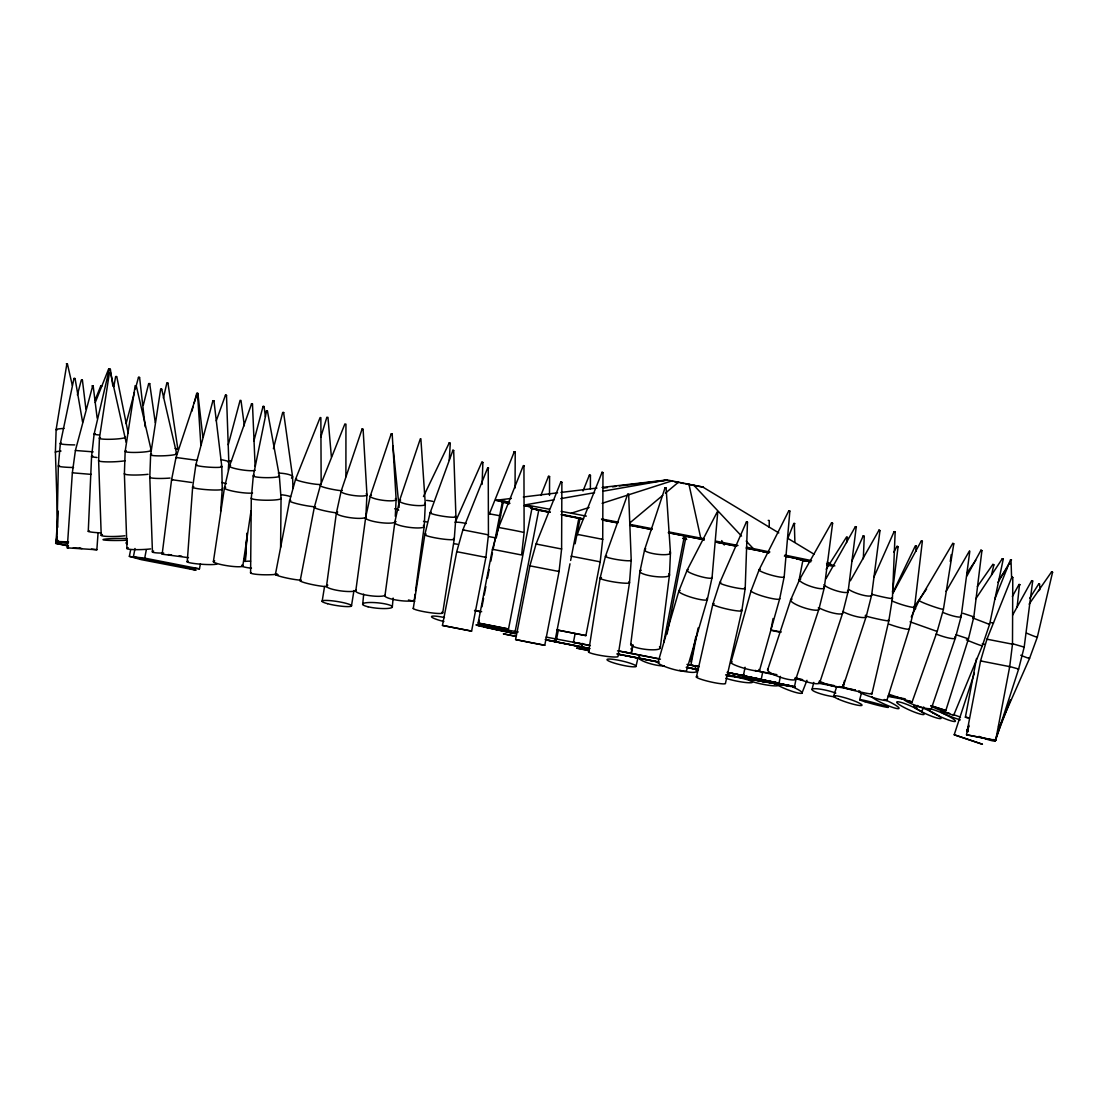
<?xml version="1.0" encoding="UTF-8"?>
<svg xmlns="http://www.w3.org/2000/svg" width="1108" height="1108" viewBox="0 0 1108 1108"><rect width="100%" height="100%" fill="white"/><g stroke="black" fill="none" stroke-linecap="round" stroke-linejoin="round"><path stroke-width="1.5" d="M321.154 482.243L320.863 417.647L320.115 417.577L295.642 479.016M345.904 476.759L345.945 424.156L344.865 423.976L320.406 485.415A13.102 1.399 10.9 0 0 326.32 487.977A13.102 1.399 10.9 0 0 340.613 490.636M769.229 527.297L769.243 520.525L768.232 520.386M794.893 542.241L794.325 523.447M487.645 467.936L462.881 529.859L456.745 551.659L442.438 625.424L471.593 631.117L485.9 557.352L488.434 534.859L488.24 468.047M515.054 488.005L515.22 452.092L514.154 451.884L515.22 452.092M523.946 465.679L524.126 532.491L521.591 554.983L492.437 549.277L478.13 623.042L507.298 628.748L478.13 623.042M549.499 495.373L549.582 476.565L548.474 476.357M561.604 549L561.881 482.285L560.773 482.063L536.05 544.014L529.901 565.8L515.608 639.565L532.325 642.986L544.762 645.271L559.069 571.506L561.604 549L536.05 544.014L537.02 544.263M590.384 489.016L590.439 475.332L589.373 475.138L590.439 475.346M602.974 472.617L601.907 472.396L602.974 472.617L602.724 539.347L600.204 561.839L585.897 635.604L556.728 629.898L585.897 635.604M1011.576 577.046L1011.008 559.803M1011.77 577.254L986.937 639.191L980.552 660.922L966.495 734.742L995.649 740.449L1009.707 666.628L1012.49 644.177L1012.781 577.462L1011.701 577.254L1012.74 577.448M250.602 572.975L251.294 498.392L253.289 476.052L266.543 410.916L267.443 410.985L279.341 475.928L281.044 498.268L280.601 547.407M56.785 541.023L58.322 466.136L60.331 443.685L73.973 378.465L75.053 378.493L82.601 422.106M143.292 405.265L148.666 383.603L149.691 383.603L155.3 422.744M719.909 582.462L746.404 521.951L747.471 522.187L745.213 588.279L741.875 610.439L725.463 683.276A14.958 1.745 12.8 0 1 708.428 681.378A14.958 1.745 12.8 0 1 697.708 676.448M482.077 484.39L482.88 462.451L481.814 462.188L455.139 522.491A13.102 1.773 13 0 1 466.357 523.502M863.312 558.723L864.268 536.3L863.16 536.064L864.268 536.3M873.977 576.977L894.087 531.66L895.167 531.895L892.411 598.375L888.851 620.646L871.968 693.746M88.266 531.438L91.576 456.551L94.111 434.128L109.29 369.213L110.371 369.269L112.877 386.124M365.875 516.605L366.942 494.487L363.105 429.322L361.984 429.17L363.105 429.322M395.307 516.286L396.124 499.279L392.19 434.059L391.166 433.962L370.391 495.719M228.262 444.751L240.104 400.334L241.004 400.487L244.342 425.721M253.912 440.915L263.053 406.373L264.064 406.511L265.394 416.608M449.252 460.222L450.277 443.283L449.225 442.978L450.277 443.283M228.29 470L228.802 461.939L226.489 395.321L225.45 395.168L216.268 420.832M245.367 559.235L247.042 533.807M245.325 560.163L247.098 533.031M98.086 532.657L96.853 549.776L67.269 547.851L72.339 472.894L75.399 450.485L92.684 385.889M56.023 541.757L58.212 511.12M187.238 561.894L192.626 487.326L195.894 464.695L212.916 400.694L213.927 400.791L221.794 466.523L222.251 489.002L220.658 511.037M916.081 551.202L915.845 545.898M588.556 652.044L600.093 578.251L605.411 556.41L627.834 493.863L628.638 493.919L631.214 560.149L629.538 582.517L618.001 656.31A14.958 1.704 8.9 0 1 602.572 655.784A14.958 1.704 8.9 0 1 588.736 651.629M759.603 670.243L779.741 598.569L784.201 576.686L789.865 511.051L788.799 510.788L789.81 511.079M362.69 604.456L363.673 594.193M392.329 606.616L393.146 598.057M617.267 654.08L658.166 662.016A14.958 2.438 16.4 0 0 671.49 668.817A14.958 2.438 16.4 0 0 686.6 670.423L707.403 599.206L712.07 577.462L717.762 511.896M892.494 592.046L898.076 546.701L897.009 546.355L893.754 552.283M981.91 550.648L980.871 550.316L981.91 550.648L973.835 616.893L968.447 638.859L945.83 710.519L931.205 705.948M188.485 557.67L162.156 554.194L171.588 479.667L176.02 457.479L197.086 394.019M630.701 644.593L639.898 571.728L644.537 550.122M660.285 647.654L669.495 574.775L670.451 552.795L666.102 488.005L664.98 487.866L666.102 488.005M832.62 523.239L831.54 522.907L832.607 523.267L824.324 587.559L818.992 608.888L796.001 678.608M826.014 578.667L855.362 526.66L856.249 526.882L848.146 591.34L842.8 612.669L819.809 682.403M843.354 685.977L866.29 616.242L871.677 594.927L879.974 530.607L878.949 530.233L879.974 530.607M1032.67 581.008L1031.631 580.661L1032.684 580.994L1024.18 647.127L1018.64 669.038L995.538 740.518L992.352 739.77M1017.158 606.879L1019.485 584.609M326.486 586.423L336.333 513.267L341.056 491.564M337.691 511.965A14.958 2.853 7.6 0 0 346.582 517.09A14.958 2.853 7.6 0 0 365.695 517.325L355.848 590.481A14.958 2.853 7.6 0 0 367.801 595.37A14.958 2.853 7.6 0 0 385.03 595.273A14.958 2.853 7.6 0 0 396.983 600.162A14.958 2.853 7.6 0 0 414.212 600.065M385.03 595.273L394.877 522.117M414.392 599.345L415.084 594.234M415.542 590.827L424.239 526.175L425.306 504.071L420.86 438.726M969.819 551.147L961.19 616.283L955.428 637.765L931.579 707.874A14.958 2.548 19 0 1 918.38 706.336A14.958 2.548 19 0 1 903.311 698.802M273.399 448.671L282.678 412.508L283.593 412.481L292.567 476.592L292.983 488.393M213.373 561.756L224.384 488.157L229.453 466.343M242.846 565.676L251.031 510.899M126.104 442.203L110.509 372.634L109.429 372.648L99.401 438.366L98.64 460.817L101.23 535.441M151.187 450.208L136.27 385.764L135.176 385.792L125.149 451.51L124.387 473.961L126.977 548.585M176.643 453.643L161.726 389.199L160.646 389.213L150.619 454.931L149.802 477.382L152.447 552.006M66.882 363.77L56.148 429.475L55.4 451.995L57.782 526.896A14.958 1.122 -2 0 0 57.824 527.186M413.27 608.527L424.807 534.721L430.126 512.879L452.923 450.333L453.671 450.499L455.928 516.619L454.266 539L442.729 612.793M911.275 616.99L918.851 600.882L952.755 543.405L953.78 543.779L943.379 609.594L937.216 631.338L912.064 702.112L889.198 694.356M322.137 601.436L324.561 586.409M351.527 605.591L353.951 590.55M113.833 386.678L115.634 376.609L116.769 376.595L128.223 433.38M1038.556 590.869C1042.143 589.221 1037.864 582.24 1039.733 584.151M846.609 542.56L847.121 537.2M968.434 717.929L965.373 717.222L976.55 658.498M275.407 574.456L289.548 501.051L295.545 479.362M300.157 580.841L314.298 507.45L320.295 485.761M129.359 556.368L184.067 566.922L196.061 570.218L141.367 559.665L129.359 556.368L130.675 549.651M200.437 563.806L199.454 568.847L188.138 567.601L133.389 556.895L135.01 548.502M133.389 556.895L144.705 558.127L146.339 549.734M478.337 625.397L493.212 628.139L478.337 625.397L479.321 620.328M481.952 606.824L483.587 598.375M484.251 594.996L485.886 586.548M487.534 578.099L489.168 569.664M490.816 561.216L492.451 552.767M493.115 549.388L502.312 502.104L504.375 502.423M496.384 537.408L503.267 501.938L507.049 502.561M488.088 626.657L497.049 628.527L479.307 625.244L508.24 630.41L532.2 507.104L524.666 505.636M530.58 508.212L538.793 509.957L514.804 633.264L509.057 632.253L514.486 633.457M546.175 639.884L554.886 641.518L569.983 563.82M570.648 560.44L578.861 518.212L561.16 514.611M590.107 648.554L554.014 641.449L556.064 641.767L558.363 629.94M575.107 543.793L580.038 518.461L583.404 519.14M590.384 645.618L573.432 642.363L575.066 633.914M589.137 648.526L581.326 646.878L581.977 643.457M581.686 646.906L582.337 643.526M617.53 650.839L631.103 653.443L632.751 645.008M632.973 645.036L631.325 653.485L659.412 658.9M625.175 655.617L638.928 658.166L639.593 654.786M658.166 662.016L639.122 658.207L639.787 654.828M663.747 642.294L684.425 535.884L669.094 532.726M667.03 634.178L686.074 536.217L704.273 539.651M690.949 661.711L693.566 648.194M694.231 644.814L695.866 636.366M686.974 664.426L690.88 665.16L698.095 628.001M697.528 669.44L695.118 668.941L695.769 665.562M727.817 672.639L743.413 675.686L745.061 667.238M743.205 677.888L766.791 682.32L743.205 677.888L743.856 674.509M752.194 677.985L751.556 681.323A14.958 1.911 11 0 1 744.715 682.403A14.958 1.911 11 0 1 725.851 678.221M761.265 679.342L738.579 674.814L761.265 679.342L762.581 672.584M770.794 630.369L773.093 618.541M779.049 683.137L758.786 679.024L779.049 683.137L780.364 676.379M799.076 580.093L802.995 559.789L786.445 556.438M794.505 686.808L772.331 682.016L794.491 686.808L796.153 678.373M68.502 546.022L55.677 543.391L56.951 536.632M1003.294 559.125L1002.241 558.695L1003.252 559.111L989.61 624.275L982.38 645.673L953.766 715.062M365.515 518.059L370.238 496.356M394.683 522.851L399.42 501.148M696.406 677.071L712.832 604.234L719.771 582.836M163.388 398.049L166.837 383.091L167.959 383.133L177.862 449.1M635.964 666.504A14.958 2.022 13 0 0 616.256 659.814A14.958 2.022 13 0 0 612.447 662.501A14.958 2.022 13 0 0 635.964 666.504L637.876 658.249M842.994 687.168L844.531 680.52M950.262 561.465L951.246 554.568M991.563 574.706L993.876 564.845L992.879 564.388L977.367 586.548M1052.6 572.282L1051.561 571.839L1052.572 572.268L1037.351 637.058L1029.609 658.249L1000.012 725.352M812.15 689.134L813.743 682.417M449.169 443.034L423.464 496.564M391.166 433.99L392.287 434.114M77.394 394.96L81.286 380.086L82.407 380.169L85.912 409.032M859.67 699.813L861.456 693.026M126.063 423.616L134.483 392.232M135.37 388.936L138.472 377.371L139.594 377.454L145.19 426.76M191.878 411.248L193.221 406.359M194.108 403.104L196.767 393.312L197.861 393.382L202.861 437.092M730.906 662.626L751.03 590.952L759.229 569.554L788.799 510.788M657.958 662.598L678.761 591.395M320.821 437.078L326.846 417.245L327.968 417.37L331.389 456.967M886.843 700.436L909.225 629.164M833.604 696.295L836.706 686.6M968.073 731.709L967.242 731.335L968.821 726.46M954.21 734.77L982.38 744.244L954.21 734.77L974.389 673.138M644.704 549.402L664.994 487.922M767.581 670.035L790.586 600.301M341.222 490.927L362.011 429.239M399.572 500.511L420.348 438.754M229.591 465.872L251.585 403.769L252.472 403.963L255.117 466.399M855.348 526.702L856.429 527.02M878.907 530.317L850.39 580.758M967.187 730.034L969.001 725.269M994.832 741.003L1010.551 699.716M801.929 693.192L806.97 680.312M678.969 590.799L687.168 570.094L717.278 511.841L718.303 512.187M95.094 400.126L100.8 385.833L101.908 386.055L100.842 385.847M95.246 402.55L108.556 369.199L109.664 369.421L108.598 369.213M500.553 515.857L489.404 513.849L514.223 451.898M523.35 465.554L498.586 527.491L492.437 549.277L493.545 549.582M540.87 495.414L548.474 476.357L549.54 476.565M583.002 491.01L589.373 475.124M578.154 534.61L577.185 534.347L602.018 472.424M994.693 599.428L1010.538 559.72L1011.299 559.859M788.162 537.532L793.827 523.405L794.935 523.641M790.863 599.511L799.685 579.346L831.54 522.879M923.712 707.001L921.621 711.751A14.958 2.091 24.1 0 1 913.851 711.89A14.958 2.091 24.1 0 1 896.746 702.001A14.958 2.091 24.1 0 1 916.219 708.635A14.958 2.091 24.1 0 1 923.975 708.497A14.958 2.091 24.1 0 1 941.08 718.372A14.958 2.091 24.1 0 1 921.621 711.751L916.219 708.635L917.618 705.464M851.817 561.216L863.16 536.037M893.2 591.949L915.36 545.801L916.455 546.092M489.404 513.849L490.304 513.96M893.034 593.126L921.302 540.926L922.355 541.244L914.571 606.935L909.336 628.748A14.958 1.662 17.6 0 1 889.295 624.233M967.007 575.869L980.912 550.33M1012.615 615.12L1031.687 580.675M1012.38 596.423L1019.014 584.484L1019.762 584.705M946.107 591.381L969.348 551.119M997.934 582.434L1009.153 563.39L1009.997 563.75M1029.761 598.168L1038.833 583.75M826.18 569.221L846.512 537.048L847.551 537.477M975.899 598.694L1002.283 558.709M1029.124 604.137L1051.603 571.839M914.003 607.046L926.579 589.054M967.049 572.781L975.76 560.329M998.834 579.816L1006.604 568.75M162.156 554.194L163.319 554.125M75.399 450.485L93.155 451.856M72.408 472.811L91.355 474.39M67.269 547.851L68.433 547.768M937.105 631.435L910.07 621.823M629.746 522.99L662.75 495.359M665.396 493.143L678.595 482.091M264.023 406.567L263.053 406.539M283.8 412.619L282.775 412.619M149.76 383.714L148.777 383.687M136.215 385.806L135.495 385.75M197.889 393.423L197.113 393.285M66.591 363.784L67.38 363.784L72.297 385.362M561.105 511.356L571.216 513.226L589.11 507.492M602.129 503.309L672.071 480.858M252.458 403.991L251.447 403.866M213.927 400.805L212.833 400.75M481.883 462.271L482.839 462.479M110.371 369.283L109.027 369.283M392.938 445.804L399.129 507.381M554.042 499.805L525.344 504.846L549.319 509.181M560.786 498.628L594.553 492.7M602.987 491.218L667.127 479.958L703.414 487.118L697.832 486.177M67.269 363.826L66.369 363.853M747.498 522.214L746.404 521.979M225.45 395.196L226.531 395.348M501.661 501.702L505.068 501.245M603.999 488.005L607.406 487.548M612.516 486.855L615.937 486.412M619.344 485.955L667.251 480.193M505.082 502.547L495.955 500.29L511.356 498.434M523.336 496.98L557.559 492.838M560.994 492.423L596.935 488.074M602.073 487.451L667.127 479.958M898.034 546.729L897.023 546.396M922.341 541.286L921.399 541.009M992.865 564.443L993.862 564.872M92.144 385.875L93.169 385.93L97.172 418.173M110.177 372.593L109.484 372.717M74.693 378.534L73.959 378.493M116.423 376.568L115.675 376.623M495.955 500.29L509.583 502.09M196.545 393.977L197.57 394.102L200.867 445.264M177.031 457.424L176.02 457.479L196.628 460.291M172.751 479.598L171.588 479.667L191.726 482.492M895.153 531.909L894.087 531.66M166.948 383.119L167.917 383.119M139.497 377.454L138.514 377.385M73.253 547.948L80.441 548.349M92.393 385.875L93.141 385.93M81.646 380.141L82.407 380.169M161.699 389.185L160.632 389.268M91.41 549.125L96.936 549.693M168.125 554.554L171.518 554.914M196.795 393.991L197.529 394.088M179.15 555.842L181.629 556.174M508.447 503.6L507.727 503.531M561.881 482.285L560.773 482.063M577.185 534.347L602.724 539.347L601.907 539.222M499.403 527.616C502.464 528.197 520.303 531.411 523.308 532.366M484.972 557.213L485.9 557.352L456.801 551.701M529.97 565.856L559.069 571.506L558.127 571.354M1008.779 666.49L1009.707 666.628L980.552 660.922L981.646 661.213M55.622 543.336L68.073 545.621M442.494 625.466L471.593 631.117M515.608 639.565L544.762 645.271M965.373 717.222L968.17 717.679M966.55 734.798L995.649 740.449M803.023 559.831L784.381 556.077M488.088 626.616L508.24 630.41M534.056 509.112L533.017 508.96L533.918 509.209M827.067 565.219L833.368 566.243M524.209 505.76L532.2 507.104M630.84 648.9L632.28 649.149M580.038 518.461L577.988 518.142L582.171 519.07M524.375 465.762L523.655 465.623M488.683 468.13L487.963 467.991M810.834 561.798L802.566 560.246L808.909 561.493M1011.549 559.914L1010.579 559.734M536.023 509.458L549.942 512.298M982.228 643.873L984.901 644.357M79.319 548.086L81.978 548.571M726.751 674.855L745.559 678.47L726.557 674.924M696.489 485.927L685.81 483.905M716.571 542.2L734.272 545.621M578.861 518.212L572.642 517.062M888.325 695.699L905.139 698.829M888.45 696.475L905.278 699.605M518.239 631.948L478.947 625.147A162.738 1.704 11 0 0 515.732 633.776M725.615 674.855L795.184 686.822L727.942 672.473M602.226 519.846L616.644 522.616M631.061 525.386L651.767 529.43M506.744 502.852L509.819 503.42M695.118 668.941L698.456 669.564M538.793 509.957L531.563 508.572M990.607 622.502L993.488 623.042M489.016 536.618L496.052 537.948M474.639 610.37L481.675 611.713M546.106 637.1L583.362 644.136M688.345 667.819L697.998 669.648M571.216 513.226L586.354 516.106M601.505 518.973L618.333 522.173M746.141 548.1L763.689 551.549M771.417 630.12L781.306 631.989M776.874 674.661L755.019 670.52L776.348 675.215M795.378 678.179L802.095 679.453M818.909 682.639L834.047 685.52M794.838 678.719L803.245 680.326M818.383 683.193L855.362 690.215M686.475 667.459L696.835 669.329L686.295 667.265M602.489 520.04L617.752 522.976M629.621 525.261L651.684 529.499M768.606 552.657L762.539 551.507L768.98 552.864M571.396 516.813L561.41 514.874M682.639 538.308L686.032 538.959M683.359 538.793L686.725 539.444M639.122 658.207L659.385 662.099M516.037 636.186L503.337 633.859L515.885 636.477M589.276 650.41L576.562 648.111L589.137 650.701M630.106 524.416L651.975 528.654M668.803 531.923L704.148 538.793M549.277 512.298L535.787 509.611M588.916 645.175L573.432 642.363M727.056 672.334L739.729 674.855M680.783 482.922L684.135 483.587M668.249 532.726L684.425 535.884M144.705 558.127L199.454 568.847M624.206 651.975L660.465 659.191M686.074 536.217L704.314 539.818M480.304 611.755L474.529 610.605M687.985 664.481L699.093 666.684L690.284 665.077L698.262 666.684M619.012 650.964L631.103 653.443M617.045 653.859L638.928 658.166M674.412 481.661L679.107 482.589M715.99 541.147L737.997 545.51M746.46 547.186L769.894 551.992M617.765 654.163L621.353 654.87M746.93 548.363L767.387 552.38L765.85 552.006M715.851 542.103L736.585 546.258M561.978 514.458L583.5 518.793M556.064 641.767L581.326 646.837M670.368 480.844L673.068 481.384M506.467 503.018L509.472 503.628M810.087 561.451L796.306 558.723L801.347 560.011M545.233 639.551L554.886 641.518M532.02 508.295L550.357 512.09M784.893 555.094L811.568 560.62M826.568 563.737L834.836 565.883M505.608 502.478L508.087 502.99M508.461 503.281L503.267 501.938M771.376 630.369L779.575 632.169M839.047 686.517L855.445 690.132M504.168 502.547L502.312 502.104M689.065 664.731L690.88 665.16M741.875 675.298L743.413 675.686M952.783 543.432L953.766 543.779M919.862 601.007C921.524 602.558 939.819 609.151 942.631 609.206M1012.49 644.177L986.937 639.191L987.907 639.441M488.434 534.859L462.881 529.859L463.85 530.123M600.204 561.839L571.091 556.188M267.402 410.957L266.336 410.999M802.607 560.343L806.389 561.313M1019.983 584.816L1019.055 584.498M453.643 450.485L452.576 450.36M973.018 616.657L973.835 616.893L962.963 613.292M967.519 638.596L968.447 638.859L956.038 634.745M1009.457 666.462L1018.64 669.038L1017.809 668.664M1012.961 643.845L1024.18 647.127L1023.446 646.795M930.942 705.616L945.83 710.519M1009.873 563.709L1009.18 563.432M992.962 739.479L995.538 740.518M909.46 700.921L912.064 702.112M972.589 617.876L989.513 624.413L988.904 623.818M726.46 675.977A14.958 1.911 11 0 1 749.756 680.52L751.556 681.323A14.958 1.911 11 0 0 772.041 685.686A14.958 1.911 11 0 0 775.448 683.622M916.219 708.635L921.621 711.751M702.569 486.897L778.799 532.906M787.594 538.225L813.978 554.152M827.164 562.116L831.568 564.761M693.594 485.027L741.543 536.078M746.21 541.064L753.232 548.543M721.724 540.579L724.272 544.998M688.899 484.085L700.755 538.114M588.999 648.526A162.738 1.704 11 0 1 545.621 639.87M779.741 598.569A14.958 2.091 15.8 0 1 764.645 596.727A14.958 2.091 15.8 0 1 751.224 590.439M784.201 576.686A13.102 1.828 15.8 0 1 769.354 574.581A13.102 1.828 15.8 0 1 760.24 569.374M758.828 669.467A14.958 2.091 15.8 0 1 744.521 668.387A14.958 2.091 15.8 0 1 732.25 661.891M301.39 580.246A14.958 1.593 10.9 0 1 282.277 576.977A14.958 1.593 10.9 0 1 276.64 573.847M290.767 500.456A14.958 1.593 10.9 0 0 296.418 503.572A14.958 1.593 10.9 0 0 315.531 506.855A14.958 1.593 10.9 0 0 319.616 509.555A14.958 1.593 10.9 0 0 337.483 513.004M321.043 484.293A13.102 1.399 10.9 0 1 304.631 482.312A13.102 1.399 10.9 0 1 296.612 478.85M326.14 586.644A14.958 1.593 10.9 0 1 308.73 583.791A14.958 1.593 10.9 0 1 300.282 580.44M395.404 498.545A13.102 2.507 7.6 0 1 382.551 500.262A13.102 2.507 7.6 0 1 371.429 495.234M395.057 521.397A14.958 2.853 7.6 0 1 379.573 522.505A14.958 2.853 7.6 0 1 365.695 517.325M423.422 525.344A14.958 2.853 7.6 0 1 408.755 527.297A14.958 2.853 7.6 0 1 396.055 521.549M356.028 589.761A14.958 2.853 7.6 0 1 338.619 590.578A14.958 2.853 7.6 0 1 327.843 585.135M150.633 548.903A14.958 1.731 -2.2 0 1 132.448 549.54A14.958 1.731 -2.2 0 1 128.182 547.657M150.383 449.862A13.102 1.51 -2.2 0 1 137.835 452.383A13.102 1.51 -2.2 0 1 126.201 450.693M148.043 474.293A14.958 1.731 -2.2 0 1 131.45 474.986A14.958 1.731 -2.2 0 1 124.484 473.504M441.912 612.225A14.958 1.704 8.9 0 1 429.225 612.558A14.958 1.704 8.9 0 1 413.464 608.098M455.208 516.12A13.102 1.496 8.9 0 1 442.411 516.162A13.102 1.496 8.9 0 1 431.317 512.298M453.435 538.433A14.958 1.704 8.9 0 1 438.823 538.474A14.958 1.704 8.9 0 1 426.164 534.056M631.214 560.149A13.102 1.496 8.9 0 1 616.006 559.401A13.102 1.496 8.9 0 1 606.602 555.828M628.721 581.949A14.958 1.704 8.9 0 1 614.109 581.991A14.958 1.704 8.9 0 1 601.45 577.587M818.3 607.793A14.958 3.227 18.4 0 1 803.715 607.641A14.958 3.227 18.4 0 1 792.095 599.054M823.729 586.603A13.102 2.825 18.4 0 1 810.945 586.464A13.102 2.825 18.4 0 1 800.765 578.944M795.309 677.528A14.958 3.227 18.4 0 1 782.58 677.971A14.958 3.227 18.4 0 1 767.872 669.232M424.586 503.337A13.102 2.507 7.6 0 1 411.733 505.054A13.102 2.507 7.6 0 1 400.611 500.027M712.07 577.462A13.102 2.133 16.4 0 1 697.209 575.551A13.102 2.133 16.4 0 1 688.193 569.831M706.627 598.348A14.958 2.438 16.4 0 1 692.292 597.614A14.958 2.438 16.4 0 1 680.132 590.509M884.253 699.494A14.958 2.091 24.1 0 1 899.017 708.026A14.958 2.091 24.1 0 1 886.511 705.048A14.958 2.091 24.1 0 1 871.747 696.516M913.989 608.347A13.102 1.842 24.1 0 1 915.679 608.652M834.92 696.863A14.958 2.451 13.4 0 1 815.391 691.932A14.958 2.451 13.4 0 1 816.153 688.719A14.958 2.451 13.4 0 1 835.806 693.082M278.08 574.623A14.958 3.49 3.3 0 1 275.518 574.595M280.906 494.722A14.958 3.49 3.3 0 1 290.615 496.661M278.274 473.061A13.102 3.061 3.3 0 1 291.459 478.102M664.274 665.963A14.958 3.185 14.1 0 1 648.762 663.235A14.958 3.185 14.1 0 1 638.748 657.986M694.12 668.623A14.958 3.185 14.1 0 1 694.356 672.321A14.958 3.185 14.1 0 1 679.55 670.202M697.444 671.85A14.958 3.185 14.1 0 1 697.998 669.481M443.865 621.519A14.958 2.022 13 0 1 431.483 616.63A14.958 2.022 13 0 1 444.46 617.544M454.169 543.751A14.958 2.022 13 0 1 457.493 544.25M394.753 508.766A13.102 2.382 5.4 0 1 398.686 510.137M426.594 500.414A13.102 3.102 14.5 0 1 432.799 501.384M423.519 521.356A14.958 3.532 14.5 0 1 427.217 522.062M414.697 601.312A14.958 3.532 14.5 0 1 408.464 599.968M788.245 685.118A14.958 2.258 21.4 0 1 802.067 692.542A14.958 2.258 21.4 0 1 791.375 691.101A14.958 2.258 21.4 0 1 775.074 683.345M749.756 680.52A14.958 1.911 11 0 1 752.166 679.066M669.731 551.978A13.102 2.812 7.2 0 1 656.822 554.208A13.102 2.812 7.2 0 1 645.742 548.82M668.678 573.847A14.958 3.213 7.2 0 1 653.942 576.395A14.958 3.213 7.2 0 1 641.297 570.246M659.482 646.726A14.958 3.213 7.2 0 1 646.684 649.496A14.958 3.213 7.2 0 1 630.895 643.776M366.222 493.752A13.102 2.507 7.6 0 1 353.369 495.47A13.102 2.507 7.6 0 1 342.247 490.442M252.541 492.977A14.958 2.133 8.5 0 1 232.888 491.163A14.958 2.133 8.5 0 1 225.686 487.257M255.117 470.249A13.102 1.87 8.5 0 1 238.483 469.293A13.102 1.87 8.5 0 1 230.589 465.554M242.001 564.997A14.958 2.133 8.5 0 1 227.5 565.773A14.958 2.133 8.5 0 1 214.689 560.856M175.84 453.283A13.102 1.51 -2.2 0 1 163.305 455.804A13.102 1.51 -2.2 0 1 151.657 454.114M170.036 478.06A14.958 1.731 -2.2 0 1 149.899 476.925M163.707 553.086A14.958 1.731 -2.2 0 1 153.638 551.078M741.044 609.802A14.958 1.745 12.8 0 1 726.737 608.998A14.958 1.745 12.8 0 1 714.12 603.611M744.493 587.711A13.102 1.524 12.8 0 1 731.959 587.005A13.102 1.524 12.8 0 1 720.906 582.296M222.251 489.002A14.958 1.551 4 0 1 205.285 489.556A14.958 1.551 4 0 1 193.734 486.592M220.963 466.122A13.102 1.357 4 0 1 208.65 467.147A13.102 1.357 4 0 1 196.822 464.418M216.863 563.57A14.958 1.551 4 0 1 199.897 564.124A14.958 1.551 4 0 1 188.346 561.16M278.565 475.498A13.102 1.662 0.5 0 1 265.92 477.659A13.102 1.662 0.5 0 1 254.369 475.207M281.044 498.268A14.958 1.897 0.5 0 1 265.726 500.234A14.958 1.897 0.5 0 1 251.405 497.908M277.069 574.207A14.958 1.897 0.5 0 1 259.355 574.581A14.958 1.897 0.5 0 1 250.727 572.476M98.903 434.973A13.102 0.956 2.4 0 1 95.163 433.685M97.047 457.507A14.958 1.094 2.4 0 1 92.781 456.039M100.8 532.906A14.958 1.094 2.4 0 1 89.457 530.926M124.885 535.773A14.958 1.731 -2.2 0 1 106.7 536.397A14.958 1.731 -2.2 0 1 102.435 534.513M124.622 436.718A13.102 1.51 -2.2 0 1 112.088 439.239A13.102 1.51 -2.2 0 1 100.454 437.549M125.121 460.734A14.958 1.731 -2.2 0 1 107.434 461.884A14.958 1.731 -2.2 0 1 98.737 460.36M67.948 543.322A14.958 0.693 3.9 0 1 55.94 541.812A14.958 0.693 3.9 0 1 68.599 541.992M251.461 568.182A14.958 3.532 3.6 0 1 241.641 566.216M244.688 561.437A14.958 3.532 3.6 0 1 250.588 561.16M74.762 444.904A13.102 1.08 1 0 1 61.355 443.145M73.516 467.507A14.958 1.246 1 0 1 59.5 465.526M68.087 542.297A14.958 1.246 1 0 1 57.962 540.413M57.104 429.932A13.102 0.983 -2 0 1 64.015 428.408M55.442 452.286A14.958 1.122 -2 0 1 61.023 451.053M952.949 714.535A14.958 0.706 22.6 0 1 948.074 713.4A14.958 0.706 22.6 0 1 931.274 706.378M982.38 645.673A14.958 0.706 22.6 0 1 966.398 639.856M960.276 719.895A14.958 1.399 19.7 0 1 941.925 712.582A14.958 1.399 19.7 0 1 949.708 713.4M953.268 714.563A14.958 1.399 19.7 0 1 960.498 717.222M954.708 636.837A14.958 2.548 19 0 1 951.093 638.443A14.958 2.548 19 0 1 936.163 634.039M960.553 615.466A13.102 2.23 19 0 1 956.993 616.824A13.102 2.23 19 0 1 943.324 612.599M871.096 693.317A14.958 0.873 13.2 0 1 857.052 691.254A14.958 0.873 13.2 0 1 844.199 687.002M887.979 620.217A14.958 0.873 13.2 0 1 882.882 620.064A14.958 0.873 13.2 0 1 865.168 615.896M891.649 597.988A13.102 0.762 13.2 0 1 887.189 597.863A13.102 0.762 13.2 0 1 871.664 594.207M871.677 594.927A13.102 2.825 18.4 0 1 863.132 595.218A13.102 2.825 18.4 0 1 848.811 589.511M865.597 615.162A14.958 3.227 18.4 0 1 859.877 617.253A14.958 3.227 18.4 0 1 842.606 611.505M842.662 684.896A14.958 3.227 18.4 0 1 836.928 686.988A14.958 3.227 18.4 0 1 819.657 681.226M913.823 606.311A13.102 1.454 17.6 0 1 908.061 606.395A13.102 1.454 17.6 0 1 892.009 600.91M886.954 700.021A14.958 1.662 17.6 0 1 870.486 696.752A14.958 1.662 17.6 0 1 859.753 690.963M994.001 739.839A14.958 1.551 21 0 1 978.973 736.391M968.018 731.197A14.958 1.551 21 0 1 968.184 729.992M1028.806 657.681A14.958 0.817 24 0 1 1020.773 655.244M1036.645 636.546A13.102 0.706 24 0 1 1026.576 633.111M998.516 726.322A14.958 0.817 24 0 1 999.194 727.083M847.537 590.384A13.102 2.825 18.4 0 1 839.587 591.644A13.102 2.825 18.4 0 1 823.867 584.775M819.117 681.309A14.958 3.227 18.4 0 1 813.397 683.414A14.958 3.227 18.4 0 1 796.126 677.653M842.8 612.669A14.958 3.227 18.4 0 1 834.767 613.389A14.958 3.227 18.4 0 1 819.117 607.932M220.88 459.626A13.102 1.039 8.8 0 1 227.929 462.078M221.697 482.506A14.958 1.177 8.8 0 1 226.378 483.711M244.411 558.28A14.958 3.532 3.6 0 1 244.259 560.98M228.65 461.08A13.102 3.102 3.6 0 1 231.627 460.859M127.24 540.164A14.958 1.011 -0.6 0 1 107.088 540.288A14.958 1.011 -0.6 0 1 106.894 538.917A14.958 1.011 -0.6 0 1 127.005 538.557M175.175 448.463A13.102 0.706 2.2 0 1 177.017 449.239M127.143 544.07A14.958 2.853 3 0 1 127.212 541.881M492.464 628.735L514.818 633.25L492.464 628.735M780.697 684.786L761.03 681.101L790.793 686.448L771.126 682.763L780.697 684.786M484.487 626.893L483.628 626.768L500.678 630.258L484.487 626.893M368.064 606.782A14.958 2.715 5.4 0 0 392.204 607.309A14.958 2.715 5.4 0 0 372.26 602.503A14.958 2.715 5.4 0 0 368.064 606.782M838.548 699.217A14.958 1.897 17.9 0 0 861.802 705.436A14.958 1.897 17.9 0 0 843.05 697.251A14.958 1.897 17.9 0 0 838.548 699.217M327.511 603.68A14.958 2.05 9 0 0 351.416 606.118A14.958 2.05 9 0 0 331.555 600.758A14.958 2.05 9 0 0 327.511 603.68M865.057 701.752A14.958 0.748 14.9 0 0 888.325 707.43A14.958 0.748 14.9 0 0 868.672 701.392A14.958 0.748 14.9 0 0 865.057 701.752M933.171 713.067A14.958 2.022 24.2 0 0 955.276 721.405A14.958 2.022 24.2 0 0 936.897 710.907A14.958 2.022 24.2 0 0 933.171 713.067"/></g></svg>
